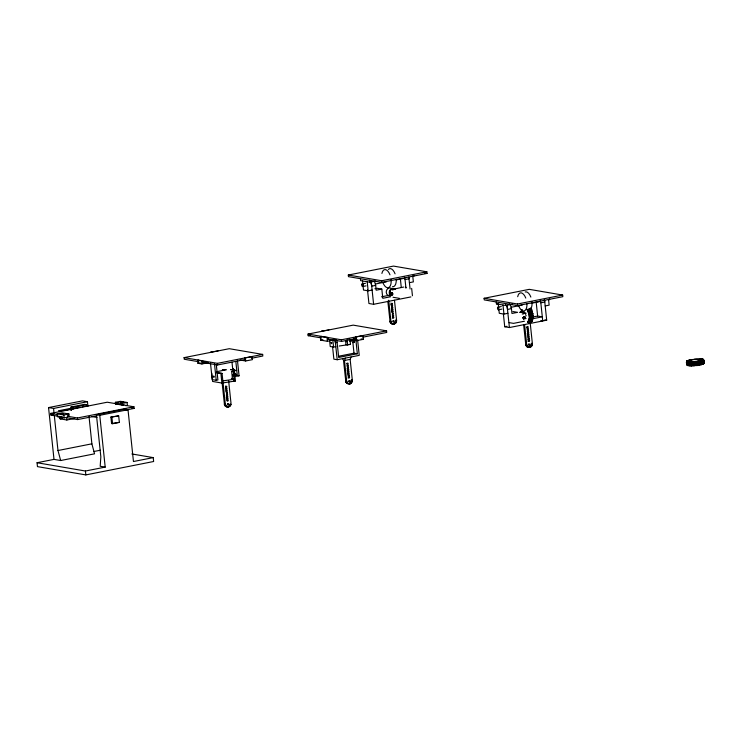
<?xml version="1.0" encoding="UTF-8"?>
<svg xmlns="http://www.w3.org/2000/svg" width="741" height="741" viewBox="0 0 741 741"><rect width="100%" height="100%" fill="white"/><g stroke="black" fill="none" stroke-linecap="round" stroke-linejoin="round"><path stroke-width="1.11" d="M525.823 318.528C524.6 318.297 523.331 315.434 525.814 318.584M530.334 307.969L532.195 313.082L532.603 317L533.196 317.055L532.612 316.074L529.222 316.74C530.176 319.538 528.352 310.553 526.925 309.321M352.41 339.832L352.42 340.943M352.42 340.332L352.41 340.063M233.702 375.113C233.721 374.427 233.656 375.826 233.786 374.511M523.554 316.953L523.257 318.185L523.155 317.667L523.73 316.981L523.165 317.676L523.794 318.973L523.174 317.343L523.97 317.222M236.314 375.844L235.416 375.77L235.064 374.501L235.369 375.733L236.323 375.9M525.212 318.695L524.591 317.102M235.481 373.909L236.101 374.427L235.342 373.973M236.027 374.455L235.536 373.983M236.694 370.574L230.47 369.481L231.498 369.713L230.933 369.555M345.538 340.452L345.991 344.713L350.484 344.435L349.919 339.109M525.471 317.176L525.174 316.703M526.203 313.267L519.987 312.211L520.997 312.443M235.999 375.78L236.157 375.594M392.202 289.842L393.017 289.99M525.526 318.343L525.434 318.574M393.86 288.944L393.119 289.157L394.86 288.758L392.962 289.286L403.66 287.054M523.97 318.926C525.23 318.028 523.127 319.871 523.266 317.37M698.411 365.257L697.911 361.182L690.714 361.765L687.889 361.062L694.799 359.246L702.329 359.468L701.338 360.367L697.911 361.182L698.411 365.257L689.852 365.85L689.445 361.96L689.982 361.738L690.288 364.655M392.563 293.677C393.74 294.168 390.479 292.806 391.22 293.195C393.323 292.158 392.832 297.298 391.933 293.047C389.016 293.982 394.045 292.195 392.248 294.77C389.358 294.807 392.128 295.168 392.434 294.501M527.573 309.293L527.583 310.562L530.973 309.886L530.964 308.617L527.147 309.849L530.964 308.617M226.57 369.759L222.328 369.926L223.995 370.213M523.229 318.204L523.155 317.667M345.399 358.107L344.5 360.496L346.677 381.217C346.89 385.524 353.225 383.977 352.327 380.105L350.15 359.376L351.049 356.986M391.396 294.946C392.739 294.473 387.228 295.455 391.785 294.057C391.146 289.601 391.063 297.373 392.619 294.196M388.71 300.262L390.924 321.353C391.137 325.66 397.463 324.113 396.574 320.242L394.471 300.253M524.609 324.632L526.712 344.611C526.925 348.918 533.251 347.372 532.362 343.5L530.148 322.4M235.064 374.511L235.768 375.928L235.054 374.492M521.692 312.535L522.136 310.016M532.603 317C534.53 320.862 526.823 322.502 529.213 317.667L537.633 316.055L542.301 316.852L528.981 319.454L529.38 320.705M392.545 294.186C390.627 292.204 390.859 294.038 391.415 294.529M350.298 339.767C350.734 342.416 350.641 340.721 350.289 340.406M339.23 346.01L350.484 344.361M391.128 293.492C391.387 295.446 390.757 292.278 392.109 293.056M391.415 294.992L389.905 294.955M234.536 375.567L234.517 375.076M391.331 294.733L390.09 294.64L390.007 293.964L390.646 295.113L391.665 294.372L390.979 292.862L391.665 294.39L389.988 294.733M350.317 339.73L350.725 341.221L350.354 340.573M390.581 294.853L391.146 294.844L390.174 294.622M389.747 293.288L389.785 292.593L390.248 293.362M532.464 318.343C534.613 316.629 528.805 318.611 529.074 319.01M349.585 339.767L349.947 340.128M223.115 383.134L225.338 404.234C225.551 408.532 231.877 406.985 230.979 403.113L228.654 380.911M528.324 310.655C527.925 315.407 537.206 306.709 527.805 310.988M348.946 381.254C352.114 379.077 348.409 384.079 349.567 381.309M349.733 341.203L349.419 339.869M412.441 295.752L411.663 288.379M211.704 373.103L212.584 381.448L221.92 383.051L235.453 380.985L234.48 371.584L232.739 371.315L234.239 371.019M532.334 311.544C521.812 311.97 535.011 314.286 531.76 311.637M695.345 359.19L696.318 359.107M234.48 371.593L231.674 371.528L232.452 378.984L234.119 379.262L222.846 380.883M523.748 313.832L522.248 314.054M691.158 361.775C692.094 360.95 692.724 366.943 691.566 365.656M351.345 340.962L350.984 341.305M393.026 297.271L399.51 298.364M406.105 287.425L405.29 287.239M523.174 321.483L513.504 323.372L509.141 322.622M390.989 293.529L391.396 294.575L391.174 293.742M527.527 321.992L528.778 320.186L531.038 319.732M528.333 321.131C528.898 322.872 529.231 318.084 532.853 319.751M532.288 321.196L532.019 319.88L532.288 321.196L528.898 321.863M701.532 359.172C705.349 357.986 701.783 366.823 702.801 363.442M529.407 313.906L529.009 314.712L532.881 313.61L532.297 313.045L528.805 313.749L532.798 313.23M698.003 361.367L697.059 361.358L697.401 365.22C702.968 366.628 697.587 354.967 699.652 365.035M523.276 318.185L523.609 318.871M392.406 294.677L391.998 294.955M70.812 410.208L71.432 409.495M226.385 393.045L226.385 391.896M347.112 364.202L347.112 363.053M392.424 313.989C394.017 311.211 392.952 316.518 392.378 312.906M347.927 371.973L347.927 370.824M527.962 335.367L527.962 334.219M392.971 289.277L394.758 288.805M523.063 321.427L524.461 321.224M351.012 383.356L350.011 383.18L350.567 382.625M527.759 321.816C527.944 323.678 532.233 322.492 531.677 321.196M528.268 322.724L531.806 321.89M230.525 369.537L230.701 369.518M688.343 361.497C685.758 361.404 688.574 366.628 688.361 365.35C686.185 366.332 685.601 360.033 688.139 360.793M702.153 359.978L703.413 359.774L702.348 359.802M702.394 363.961C705.099 364.591 704.608 358.181 702.116 359.339M530.334 346.316L531.047 346.751M529.741 316.027L529.194 316.212L532.825 315.546L533.094 314.971L529.093 315.249L529.741 316.027L533.131 315.351M225.625 387.321L225.625 385.987M226.44 395.092L226.589 393.841M227.061 400.918L227.052 399.584M391.424 306.385L391.757 305.422L390.942 305.079M391.628 308.33L391.628 306.996M393.054 321.927L393.054 320.594M347.177 366.249L347.177 364.915M527.212 329.643L527.212 328.309M528.027 337.414L528.027 336.081M393.11 289.203L393.721 288.971M393.165 289.138L393.471 289.046M696.855 359.07L697.781 359.024M696.299 361.608C700.162 370.407 691.816 362.34 696.299 361.608L696.707 365.498M519.932 312.313L520.997 312.424L520.339 312.257M692.909 365.637C697.438 366.026 689.362 356.217 692.854 365.832M222.115 382.967L224.504 404.845L226.264 406.67L229.358 406.577M387.821 301.198L390.099 321.974L391.85 323.798L394.944 323.706M342.537 358.468L343.5 360.33L345.852 381.837L347.603 383.662L350.697 383.569M701.597 360.265L702.922 360.098L701.986 360.08M698.281 359.005L699.134 358.996M690.39 365.628C688.028 366.925 687.102 362.006 689.028 361.645M694.539 361.803C698.096 368.129 691.427 365.748 694.539 361.803L694.947 365.684M391.674 310.331L392.211 309.673L391.674 308.895M392.285 316.157L392.823 315.499L392.285 314.721M225.672 389.321L225.829 387.923M226.376 397.667L227.237 398.186L226.7 399.029M347.223 368.249L347.761 367.406L347.223 366.814M347.103 368.833L347.964 369.351L347.103 370.167M347.835 374.075L348.372 373.232L347.835 372.649M348.65 381.847L348.955 380.541M527.259 331.644L527.796 330.801L527.259 330.208M527.953 339.989L528.815 340.517L527.953 341.323M528.685 345.241L529.222 344.584L528.685 343.815M394.629 288.814L394.036 288.758L395.11 289.361L394.36 288.86M225.153 369.991L216.65 371.686M701.088 364.72L700.967 360.765L699.689 360.839L700.097 364.72L701.088 364.72L700.764 360.552L702.097 360.432L702.505 364.322L699.661 364.822M701.171 364.433L702.505 364.322M699.578 358.996L700.847 358.801L700.31 359.033M700.68 359.061L702.005 358.903L701.255 359.126M703.385 359.274L702.329 359.468M687.315 365.378L688.584 365.313M531.714 309.988L528.935 310.766M348.298 275.031L393.499 266.093L426.862 271.799L427.038 273.42L381.837 282.367L348.474 276.652L348.298 275.031L381.661 280.746L426.862 271.799M360.432 278.699L360.635 280.644L369.898 282.228L375.548 281.108M362.09 283.96L365.48 283.294M362.701 286.526L366.091 285.85M375.131 284.062L386.422 281.83M396.592 279.82L403.373 278.477M390.692 296.724L382.782 298.29L381.819 289.092L376.169 290.203L375.659 285.378L371.704 286.165A4.622 2.251 78.8 0 0 370.685 282.84M405.948 288.203L405.04 279.57L408.995 278.783A4.622 2.251 78.8 0 0 408.791 277.597M374.881 288.731L377.141 288.286L381.819 289.092M362.534 280.969L363.488 290.027L368.157 290.833L372.112 290.046M409.403 282.673L413.358 281.895L412.765 276.226M381.504 296.817L389.414 295.251M367.508 289.898L368.935 303.495L373.612 304.301L410.903 296.919M198.708 361.728L184.259 359.255L184.083 357.634L229.284 348.696L262.647 354.402L262.814 356.023L251.514 358.264M484.095 298.29L529.287 289.342L562.651 295.057L562.827 296.678L517.626 305.616L484.262 299.901L484.095 298.29L517.45 304.005L562.651 295.057M321.529 337.97L308.191 335.692L308.015 334.071L353.216 325.132L386.58 330.838L386.746 332.459L363.016 337.155M308.191 335.692L310.451 335.238M208.656 362.645L201.941 363.97L197.94 363.285L197.634 360.367L198.764 360.145M335.025 339.795L327.392 341.305L320.714 340.156L320.344 336.599L321.474 336.377M197.634 360.367L202.765 360.83L202.941 362.451L205.174 362.006M496.22 301.957L496.424 303.893L498.684 303.449M197.94 363.285L200.181 362.84M320.344 336.599L328.143 337.516L328.319 339.137M320.714 340.156L322.9 339.73M496.424 303.893L505.686 305.487L512.466 304.143M497.878 307.219L501.268 306.552M184.083 357.634L217.446 363.349L262.647 354.402M244.863 359.58L244.697 357.959L252.144 356.727L252.449 359.644L245.669 360.987L240.001 360.015M308.015 334.071L341.379 339.786L386.58 330.838M353.494 338.229L355.699 338.6L355.532 336.988L362.979 335.756L363.349 339.322L356.569 340.656L349.085 339.378M203.164 362.488L217.622 364.97L244.734 359.598M498.489 309.775L501.879 309.108M510.92 307.32L522.22 305.088M531.26 303.301L539.161 301.735M328.207 339.119L341.555 341.406L356.236 338.498M355.912 340.165L357.338 353.763L338.693 357.449L337.127 342.555L335.432 342.888A3.297 1.612 78.8 0 0 334.571 340.295M512.929 311.544L517.607 312.341L511.957 313.462L511.447 308.636L507.492 309.423A4.622 2.251 78.8 0 0 507.289 308.237M540.865 320.64L542.736 320.955L540.828 302.828L544.783 302.041A4.622 2.251 78.8 0 0 544.227 299.725M354.55 340.434L355.68 340.212M329.56 340.11L330.227 346.501L333.57 347.075L335.83 346.631M498.915 309.886L499.277 313.286L503.945 314.091L507.9 313.304M545.191 305.931L549.146 305.144L548.553 299.484M527.749 309.571L531.14 308.904M528.472 310.988L531.862 310.312M89.013 416.516L91.884 443.822L94.57 453.825L60.669 460.531L54 459.383L48.554 407.578L82.455 400.872L87.457 401.733L87.938 406.281M233.489 370.917L234.619 370.695M529.055 312.582L532.446 311.905M216.78 372.945L222.059 373.436L223.05 382.819M231.674 371.528L232.739 371.389M48.554 407.578L53.556 408.439L87.457 401.733M529.491 314.286L532.881 313.61M529.704 315.638L533.094 314.971M71.349 410.338L70.997 407.031L84.557 404.354L86.558 404.697L86.734 406.309L85.734 406.142M70.997 407.031L72.998 407.374L86.558 404.697M529.815 317.361L533.205 316.685M71.108 408.272L58.706 410.727L63.698 410.533L71.979 408.893M529.815 317.722L533.196 317.055M80.084 407.263L72.173 408.828L73.174 408.995L72.998 407.374M82.344 406.809L84.604 406.364M210.472 363.062L212.213 379.633L216.224 380.318L217.91 379.985L216.289 364.516M237.453 360.33L239.074 375.798L237.379 376.132L235.87 361.765M338.646 356.226L354.003 353.188L357.338 353.763M58.687 416.349L50.907 415.016L50.74 413.395L107.232 402.215L133.926 406.79L134.093 408.411L125.053 410.199M529.732 318.973L533.122 318.306M232.452 378.984L233.582 378.753L231.387 378.382M50.907 415.016L53.167 414.571M74.702 418.452L66.857 419.999L66.588 417.405L64.134 417.896L57.455 416.748L57.15 413.839L62.235 412.83L68.913 413.978L69.08 415.59L67.385 415.933L67.588 417.868L77.601 419.582L96.802 415.784M120.542 404.178L123.886 404.753L122.191 405.086L115.513 403.947L115.346 402.326L120.431 401.316L127.1 402.465L127.406 405.373L125.766 405.697M529.018 321.631L532.409 320.964M332.57 346.807L333.867 359.153L337.201 359.728L359.237 355.365L357.597 339.758M503.417 314.286L504.732 326.753L506.946 326.318M115.513 403.947L117.208 403.613M57.15 413.839L63.828 414.979L68.913 413.978M115.346 402.326L122.015 403.465L127.1 402.465M504.732 326.753L509.4 327.55L546.691 320.177L544.598 300.262M344.5 360.496L350.15 359.376M62.022 416.831L61.308 416.97L62.642 417.202M59.289 416.275L59.521 418.498L62.235 418.267M60.002 417.127L60.188 418.86L62.309 418.433M67.422 416.247L77.425 417.97L133.926 406.79M96.423 414.738L99.757 415.303L105.203 467.117L100.192 466.256L100.841 456.827L96.423 414.738L124.673 409.143L128.008 409.717L133.454 461.523L153.22 457.614L153.637 461.504L85.836 474.907L37.458 466.626L37.05 462.736L54 459.383M99.757 415.303L128.008 409.717M110.9 417.072L118.68 415.896L119.357 422.37L112.576 423.713L111.576 423.546L110.9 417.072L118.68 415.896M111.576 423.546L119.357 422.37M60.669 460.531L57.983 450.528L91.884 443.822M93.551 451.565L100.331 450.222M37.05 462.736L85.428 471.026L105.203 467.117M699.578 361.08L698.411 361.099L698.819 364.989M688.37 365.183C686.342 365.98 685.416 360.543 687.889 361.062M688.75 361.599L687.426 361.71M702.811 363.59C705.043 364.164 704.598 358.338 702.394 359.709M701.94 359.274L702.7 359.015M688.176 361.432L686.907 361.497L687.963 361.293M688.287 361.867L689.612 361.71L690.14 365.859M688.695 365.554L687.833 365.6M702.385 359.552L703.533 359.478M687.898 361.219L686.75 361.284M687.944 360.969L686.879 360.997M702.755 363.683L703.82 363.664M390.896 303.078L391.6 303.847L390.896 304.514M392.322 318.111L392.989 317.63L392.786 316.796M527.296 333.598L527.953 333.117L527.759 332.283M527.907 337.989L528.611 338.572L527.907 339.424M347.872 374.594L348.576 375.178L347.881 376.03M226.329 395.666L227.033 396.435L226.329 397.102M227.144 404.873L227.848 404.206L227.468 403.465M523.609 324.456L525.777 344.843L526.999 346.732L529.704 347.325M688.296 360.691L687.361 360.672L688.685 360.506M702.607 363.951L703.329 363.988M701.338 360.367L702.097 360.432M688.954 360.404L688.194 360.339L689.519 360.219M392.637 294.02L392.258 293.112L392.48 293.529M689.445 361.96L690.714 361.765L691.26 365.878M700.412 360.654L700.893 360.737M689.88 360.117L689.325 360.006L690.603 359.931M691.038 359.839L691.881 359.672M424.806 273.04L427.038 273.42M544.82 319.853L546.691 320.177M395.574 320.066L396.574 320.242M531.362 343.324L532.362 343.5M395.592 320.483L396.592 320.649M531.38 343.731L532.381 343.907M395.564 320.89L396.565 321.066M531.353 344.148L532.362 344.315M531.288 344.556L532.288 344.732M531.177 344.954L532.177 345.121M389.923 321.186L390.924 321.353M395.231 322.076L396.231 322.252M525.712 344.445L526.712 344.611M395.036 322.437L396.037 322.604M530.825 345.695L531.825 345.862M389.988 321.585L390.989 321.761M525.777 344.843L526.777 345.019M390.099 321.974L391.1 322.14M395.814 322.937L394.545 323.057L395.546 323.233M525.888 345.232L526.888 345.399M530.602 346.019L531.603 346.195M390.248 322.335L391.248 322.511M526.036 345.593L527.036 345.769M390.433 322.678L391.433 322.844M394.258 323.317L395.259 323.493M526.221 345.936L527.222 346.103M390.664 322.983L391.665 323.15M526.453 346.242L527.453 346.408M529.732 346.788L530.732 346.964M390.924 323.252L391.924 323.419M393.61 323.706L394.61 323.873M526.712 346.51L527.712 346.677M391.211 323.474L392.211 323.65M393.267 323.826L394.268 323.993M526.999 346.732L528 346.908M529.055 347.084L530.056 347.251M391.517 323.66L392.526 323.836M392.906 323.891L393.906 324.067M527.314 346.918L528.314 347.084M391.85 323.798L393.554 324.086M527.638 347.047L529.343 347.344M328.948 329.93L321.501 331.153L322.168 331.273M362.312 335.645L362.979 335.756M361.08 338.933L363.349 339.322M218.113 350.901L210.666 352.132L211.333 352.244M251.477 356.616L252.144 356.727M351.327 379.929L352.327 380.105M351.345 380.346L352.345 380.513M351.327 380.754L352.327 380.93M351.253 381.161L352.253 381.337M351.141 381.559L352.142 381.735M345.676 381.05L346.677 381.217M345.741 381.448L346.742 381.624M345.852 381.837L346.853 382.004M346.001 382.199L347.001 382.375M350.308 382.921L351.308 383.097M346.195 382.541L347.196 382.708M346.418 382.847L347.418 383.014M346.677 383.116L347.677 383.282M349.363 383.569L350.363 383.736M346.964 383.338L347.964 383.514M349.02 383.69L350.021 383.857M347.279 383.523L349.669 383.931M237.074 375.455L239.074 375.798M216.872 372.547L222.059 373.436M233.48 380.652L235.453 380.985M229.914 404.178L230.914 404.345M229.793 404.567L230.794 404.743M224.328 404.058L225.338 404.234M229.645 404.957L230.646 405.123M224.393 404.466L225.403 404.632M224.504 404.845L225.505 405.021M229.219 405.642L230.219 405.809M224.653 405.216L225.653 405.383M228.96 405.938L229.96 406.105M224.847 405.549L225.848 405.725M225.069 405.855L226.07 406.031M225.329 406.124L226.329 406.3M228.024 406.577L229.025 406.753M225.616 406.355L226.616 406.522M227.672 406.698L228.673 406.874M225.931 406.531L226.931 406.707M227.32 406.772L228.321 406.939M226.264 406.67L227.959 406.957M131.87 408.032L134.093 408.411M91.495 416.507L97.025 417.452M50.74 413.395L57.409 414.534M60.188 418.86L66.857 419.999M131.852 453.955L153.22 457.614M526.527 327.726L527.342 327.29L527.147 326.448M391.878 310.84L392.415 311.618L391.554 312.239M347.927 377.938L348.659 377.66L348.659 376.78M225.56 391.229L226.292 390.961L226.292 390.081M692.372 359.58L693.298 359.441M701.375 364.655L700.819 364.544L700.514 361.627M694.799 359.246L693.826 359.366M235.629 375.909L235.064 374.835L235.323 375.622M525.017 318.574L524.572 317.398M521.729 312.035L521.219 310.896L521.831 311.192M522.034 309.868L521.534 309.497L521.923 310.748M525.684 314.666L526.156 315.814M528.138 321.409L528.416 322.567M703.339 359.848L703.746 363.729M702.774 360.172L703.181 364.053M701.875 360.506L702.283 364.396M697.633 361.423L698.041 365.313M695.91 361.654L696.318 365.545M694.16 361.83L694.567 365.721M692.816 361.923L693.224 365.813M691.186 361.988L691.594 365.869M688.519 361.895L688.926 365.785M687.583 361.747L688 365.637M686.953 360.923L687.398 365.433M536.16 302.022L537.633 316.055M517.45 304.005L517.626 305.616M507.066 305.375L509.4 327.55M505.482 303.541L505.686 305.487M502.991 305.023L503.945 314.091M498.322 304.218L498.684 307.626M408.81 277.004L410.069 288.99M400.372 278.773L401.27 287.397M381.661 280.746L381.837 282.367M371.158 280.987L373.612 304.301M369.694 280.283L369.898 282.228M367.203 281.765L368.157 290.833M356.199 337.099L356.569 340.656M352.809 341.86L354.003 353.188M347.094 339.674L347.659 344.991M341.379 339.786L341.555 341.406M335.154 340.239L337.201 359.728M332.783 339.619L333.57 347.075M327.013 337.739L327.392 341.305M245.364 358.07L245.669 360.987M233.341 371.815L234.323 381.207M231.989 362.192L232.794 369.926M220.929 373.659L221.92 383.051M217.446 363.349L217.622 364.97M214.473 363.748L216.224 380.318M201.635 361.052L201.941 363.97M122.015 403.465L122.191 405.086M111.9 417.239L112.576 423.713M85.428 471.026L85.836 474.907M77.425 417.97L77.601 419.582M63.828 414.979L64.134 417.896M60.123 416.414L60.354 418.637M53.556 408.439L54.037 412.987M54.278 415.266L57.983 450.528M688.306 365.1L687.157 365.174M390.563 295.585A3.955 3.399 -80.3 0 1 389.979 290.083A3.955 3.399 -80.3 0 1 394.777 289.138M390.072 295.733A3.955 3.399 -80.3 0 1 386.376 290.981A3.955 3.399 -80.3 0 1 391.776 288.62M388.349 269.418A9.235 4.502 78.8 0 1 395.073 273.827M396.24 279.255A9.235 4.502 78.8 0 1 392.461 286.73M391.091 279.477A9.235 4.502 78.8 0 1 388.553 287.638A9.235 4.502 78.8 0 1 382.856 282.516M381.902 273.448A9.235 4.502 78.8 0 1 389.988 274.837M404.484 277.245A4.622 2.251 78.8 0 1 405.04 279.57M374.075 281.256A4.622 2.251 78.8 0 1 375.659 285.378M413.913 275.3A1.315 0.639 78.8 0 1 413.626 276.421A1.315 0.639 78.8 0 1 412.867 276.022M549.711 298.882A1.315 0.639 78.8 0 1 548.655 299.271M540.272 300.503A4.622 2.251 78.8 0 1 540.828 302.828M509.252 303.958A4.622 2.251 78.8 0 1 511.447 308.636M506.473 306.098A4.622 2.251 78.8 0 1 506.946 307.098M525.165 291.963A9.235 4.502 78.8 0 1 530.862 297.085M531.964 301.726A9.235 4.502 78.8 0 1 530.454 309.173M526.944 303.514A9.235 4.502 78.8 0 1 524.156 310.951A9.235 4.502 78.8 0 1 518.644 305.774M517.69 296.706A9.235 4.502 78.8 0 1 525.777 298.086M522.053 312.443A3.955 1.927 78.8 0 1 525.286 313.795M234.091 370.852A2.242 1.093 78.8 0 1 235.416 370.741M233.693 370.574A2.242 1.093 78.8 0 1 234.286 370.963M355.217 339.85A2.242 1.093 78.8 0 1 353.753 340.388M353.957 340.499A2.242 1.093 78.8 0 1 353.753 340.804M336.071 339.684A3.297 1.612 78.8 0 1 337.127 342.555M354.606 340.11L354.448 341.277L354.606 340.156M213.473 376.271C213.621 379.262 215.075 375.418 213.473 376.271M232.757 375.039C232.878 377.428 234.036 374.362 232.757 375.039M331.116 342.601C331.292 345.519 332.607 341.712 331.116 342.601M346.177 340.712C346.316 343.583 347.714 339.897 346.177 340.712M389.822 292.074L390.192 290.768L389.822 292.074M225.81 386.589C226.237 389.368 227.885 384.866 225.81 386.589M226.014 388.534C226.44 391.313 228.089 386.811 226.014 388.534M226.218 390.479C226.644 393.258 228.293 388.756 226.218 390.479M226.422 392.424C226.848 395.194 228.497 390.702 226.422 392.424M226.626 394.369C227.052 397.139 228.7 392.637 226.626 394.369M226.829 396.305C227.265 399.084 228.904 394.582 226.829 396.305M227.033 398.25C227.468 401.029 229.108 396.528 227.033 398.25M227.237 400.196C227.672 402.974 229.312 398.473 227.237 400.196M227.644 404.077C228.08 406.855 229.719 402.354 227.644 404.077M347.159 363.581C347.585 366.36 349.224 361.858 347.159 363.581M347.362 365.526C347.788 368.305 349.428 363.803 347.362 365.526M347.566 367.471C347.992 370.241 349.632 365.748 347.566 367.471M347.77 369.407C348.196 372.186 349.835 367.684 347.77 369.407M347.974 371.352C348.4 374.131 350.039 369.629 347.974 371.352M348.177 373.297C348.603 376.076 350.252 371.574 348.177 373.297M348.381 375.242C348.807 378.012 350.456 373.52 348.381 375.242M348.585 377.178C349.011 379.957 350.66 375.455 348.585 377.178M391.396 303.717C391.832 306.496 393.471 301.995 391.396 303.717M391.6 305.663C392.035 308.441 393.675 303.94 391.6 305.663M391.804 307.608C392.239 310.377 393.879 305.885 391.804 307.608M392.017 309.543C392.443 312.322 394.082 307.821 392.017 309.543M392.221 311.489C392.647 314.267 394.286 309.766 392.221 311.489M392.628 315.379C393.054 318.148 394.694 313.656 392.628 315.379M392.832 317.315C393.258 320.093 394.897 315.592 392.832 317.315M393.239 321.205C393.666 323.984 395.305 319.482 393.239 321.205M527.184 326.976C527.62 329.754 529.259 325.253 527.184 326.976M527.397 328.921C527.824 331.699 529.463 327.198 527.397 328.921M527.601 330.866C528.027 333.635 529.667 329.134 527.601 330.866M527.805 332.802C528.231 335.58 529.871 331.079 527.805 332.802M528.009 334.747C528.435 337.525 530.074 333.024 528.009 334.747M528.213 336.692C528.639 339.471 530.278 334.969 528.213 336.692M528.416 338.637C528.842 341.406 530.482 336.905 528.416 338.637M528.62 340.573C529.046 343.352 530.686 338.85 528.62 340.573M529.028 344.463C529.454 347.242 531.102 342.74 529.028 344.463M354.318 341.647L354.068 342.11L354.318 341.647M390.479 290.24L390.961 289.638L390.479 290.24M232.415 369.314L233.044 369.092L232.415 369.314M353.837 342.37L353.188 342.611L353.818 342.388M521.933 312.044L522.562 311.822L521.933 312.044M391.331 289.314L392.424 288.758L391.331 289.314M62.281 413.811L60.586 414.145L63.615 414.034L62.281 413.811M122.339 401.928L120.644 402.261L123.673 402.159L122.339 401.928M392.952 288.657L393.638 288.675L392.952 288.657M522.877 311.878L523.285 312.1L522.877 311.878M352.948 342.574L352.457 342.333L352.873 342.555M233.359 369.148L233.776 369.37L233.359 369.148M523.554 312.322L524.174 313.156L523.554 312.322M234.036 369.592L234.684 370.463L234.036 369.592M361.747 284.498A1.315 0.639 78.8 0 0 362.525 286.535A1.315 0.639 78.8 0 0 362.905 284.692A1.315 0.639 78.8 0 0 361.747 284.498M497.535 307.756A1.315 0.639 78.8 0 0 498.322 309.794A1.315 0.639 78.8 0 0 498.693 307.95A1.315 0.639 78.8 0 0 497.535 307.756"/></g></svg>
